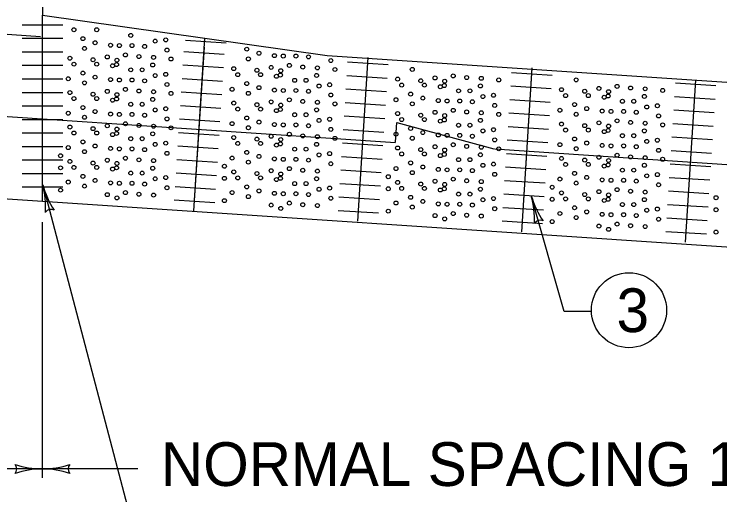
# Model space of a CAD drawing. Extents: x 1007 to 1035.5, y 1000.5 to 1021.5.
# Drawn here: x 1025.734 to 1028.958, y 1008.378 to 1010.576 of the extents above; entities that cross this region are included whole.
import ezdxf

# ---------------------------------------------------------------- set-up
doc = ezdxf.new("R2010")
doc.units = 0
doc.layers.add('Level 1', color=7, linetype='Continuous')
doc.layers.add('Level 2', color=7, linetype='Continuous')

msp = doc.modelspace()

# ---------------------------------------------------------------- linework, layer by layer
at = {"layer": 'Level 1'}
for p, q in [((1025.8635, 1010.921), (1025.8635, 1010.571)), ((1025.8635, 1010.571), (1027.1634, 1010.386)), ((1025.8636, 1009.721), (1025.8635, 1010.571)), ((1024.7977, 1010.5438), (1025.855, 1010.4733)), ((1025.7708, 1010.5272), (1025.9562, 1010.5272)), ((1025.7708, 1010.4653), (1025.9562, 1010.4654)), ((1026.5178, 1010.4567), (1026.7029, 1010.4448)), ((1026.5556, 1009.6768), (1026.6061, 1010.4653)), ((1026.5556, 1009.6768), (1026.6035, 1010.4253)), ((1026.5556, 1009.6768), (1026.6034, 1010.4246)), ((1025.7708, 1010.4036), (1025.9562, 1010.4035)), ((1026.5092, 1010.4049), (1026.6943, 1010.3931)), ((1027.1634, 1010.386), (1031.8105, 1010.0763)), ((1027.304, 1009.6289), (1027.3519, 1010.3774)), ((1027.304, 1009.6289), (1027.3519, 1010.3773)), ((1027.304, 1009.6289), (1027.3518, 1010.3767)), ((1027.2576, 1010.357), (1027.4428, 1010.3452)), ((1025.7708, 1010.3418), (1025.9562, 1010.3418)), ((1026.5053, 1010.3432), (1026.6903, 1010.3314)), ((1028.0525, 1009.581), (1028.1004, 1010.3295)), ((1028.0525, 1009.581), (1028.1004, 1010.3294)), ((1028.0525, 1009.581), (1028.1003, 1010.3288)), ((1025.7708, 1010.2799), (1025.9562, 1010.28)), ((1026.5014, 1010.2816), (1026.6863, 1010.2697)), ((1027.2538, 1010.2953), (1027.4388, 1010.2835)), ((1028.0061, 1010.3091), (1028.1913, 1010.2973)), ((1028.0023, 1010.2473), (1028.1873, 1010.2356)), ((1028.7545, 1010.2612), (1028.9397, 1010.2493)), ((1028.8009, 1009.5331), (1028.8483, 1010.2737)), ((1028.8009, 1009.5331), (1028.8483, 1010.2737)), ((1025.7708, 1010.2182), (1025.9562, 1010.2182)), ((1026.4974, 1010.2199), (1026.6823, 1010.208)), ((1027.2498, 1010.2337), (1027.4348, 1010.2218)), ((1027.9983, 1010.1858), (1028.1833, 1010.1738)), ((1028.7507, 1010.1994), (1028.9357, 1010.1877)), ((1024.7871, 1010.1686), (1027.4755, 1009.9893)), ((1025.7708, 1010.1564), (1025.9562, 1010.1563)), ((1026.4935, 1010.1582), (1026.6784, 1010.1463)), ((1027.2458, 1010.172), (1027.4307, 1010.1601)), ((1027.9943, 1010.1241), (1028.1792, 1010.1122)), ((1028.7468, 1010.1378), (1028.9317, 1010.1259)), ((1025.7708, 1010.0945), (1025.9563, 1010.0946)), ((1026.4894, 1010.0965), (1026.6746, 1010.0847)), ((1027.2419, 1010.1103), (1027.4268, 1010.0984)), ((1020.4891, 1010.0793), (1031.7607, 1009.3278)), ((1027.4756, 1009.9901), (1027.4816, 1010.0799)), ((1027.4816, 1010.0799), (1027.9246, 1009.9602)), ((1027.9904, 1010.0623), (1028.1753, 1010.0505)), ((1028.7428, 1010.0762), (1028.9276, 1010.0643)), ((1025.7708, 1010.0328), (1025.9563, 1010.0328)), ((1026.4855, 1010.0349), (1026.6705, 1010.023)), ((1027.2378, 1010.0486), (1027.423, 1010.0368)), ((1027.9863, 1010.0007), (1028.1715, 1009.9888)), ((1028.7388, 1010.0144), (1028.9238, 1010.0026)), ((1025.7708, 1009.9709), (1025.9563, 1009.971)), ((1026.4815, 1009.9731), (1026.6666, 1009.9613)), ((1027.2339, 1009.987), (1027.4189, 1009.9751)), ((1027.9281, 1009.9593), (1031.2089, 1009.7404)), ((1027.2299, 1009.9252), (1027.415, 1009.9134)), ((1027.9824, 1009.9391), (1028.1674, 1009.9272)), ((1028.7348, 1009.9528), (1028.9199, 1009.9409)), ((1025.7708, 1009.9093), (1025.9562, 1009.9092)), ((1026.4777, 1009.9115), (1026.6627, 1009.8997)), ((1027.2261, 1009.8636), (1027.4111, 1009.8518)), ((1027.9784, 1009.8773), (1028.1635, 1009.8655)), ((1028.7308, 1009.8912), (1028.9158, 1009.8793)), ((1025.7708, 1009.8474), (1025.9562, 1009.8473)), ((1026.4738, 1009.8498), (1026.6588, 1009.838)), ((1028.7268, 1009.8293), (1028.9119, 1009.8176)), ((1025.8652, 1009.7958), (1026.6359, 1006.8703)), ((1027.2222, 1009.8019), (1027.4072, 1009.7901)), ((1027.9746, 1009.8157), (1028.1596, 1009.8038)), ((1025.7708, 1009.7857), (1025.9561, 1009.7856)), ((1026.4697, 1009.7881), (1026.6548, 1009.7763)), ((1028.723, 1009.7678), (1028.908, 1009.7559)), ((1027.2181, 1009.7402), (1027.4032, 1009.7284)), ((1027.9707, 1009.754), (1028.1557, 1009.7422)), ((1028.246, 1009.217), (1028.0964, 1009.745)), ((1026.4659, 1009.7263), (1026.6508, 1009.7147)), ((1028.7191, 1009.7061), (1028.9041, 1009.6943)), ((1027.2143, 1009.6784), (1027.3992, 1009.6668)), ((1027.9666, 1009.6923), (1028.1517, 1009.6805)), ((1028.715, 1009.6443), (1028.9001, 1009.6326)), ((1025.8635, 1008.4558), (1025.8635, 1009.6251)), ((1027.9628, 1009.6305), (1028.1477, 1009.6188)), ((1028.7113, 1009.5826), (1028.8961, 1009.5709)), ((1028.371, 1009.217), (1028.246, 1009.217)), ((1025.8635, 1008.4967), (1025.553, 1008.4967)), ((1026.2991, 1008.4967), (1025.8635, 1008.4967))]:
    msp.add_line(p, q, dxfattribs=at)
for centre, radius in [((1026.0075, 1010.5043), 0.00903), ((1026.1115, 1010.5043), 0.00903), ((1026.0484, 1010.4635), 0.00903), ((1026.2671, 1010.4783), 0.00903), ((1026.1041, 1010.4449), 0.00903), ((1026.1747, 1010.4337), 0.00903), ((1026.2151, 1010.4319), 0.00903), ((1026.2727, 1010.4319), 0.00903), ((1026.3785, 1010.4523), 0.00903), ((1026.4268, 1010.4579), 0.00903), ((1026.0558, 1010.4189), 0.00903), ((1026.3303, 1010.4281), 0.00903), ((1026.4323, 1010.4114), 0.00903), ((1026.7969, 1010.4155), 0.00903), ((1025.9889, 1010.3743), 0.00903), ((1026.0948, 1010.3669), 0.00903), ((1026.1598, 1010.3799), 0.00903), ((1026.2429, 1010.3891), 0.00903), ((1026.3043, 1010.3817), 0.00903), ((1026.3711, 1010.378), 0.00903), ((1026.4509, 1010.3705), 0.00903), ((1026.8043, 1010.371), 0.00903), ((1026.8526, 1010.397), 0.00903), ((1026.9232, 1010.3858), 0.00903), ((1026.9636, 1010.384), 0.00903), ((1027.0212, 1010.384), 0.00903), ((1027.0788, 1010.3802), 0.00903), ((1026.0075, 1010.347), 0.00903), ((1026.1115, 1010.347), 0.00903), ((1026.184, 1010.3395), 0.00903), ((1026.2021, 1010.3451), 0.00903), ((1026.2039, 1010.365), 0.00903), ((1026.3673, 1010.3432), 0.00903), ((1026.9914, 1010.3412), 0.00903), ((1027.1808, 1010.3635), 0.00903), ((1026.0484, 1010.3061), 0.00903), ((1026.2671, 1010.321), 0.00903), ((1026.3191, 1010.321), 0.00903), ((1026.7374, 1010.3264), 0.00903), ((1026.8433, 1010.319), 0.00903), ((1026.9083, 1010.332), 0.00903), ((1026.9524, 1010.317), 0.00903), ((1027.0528, 1010.3338), 0.00903), ((1027.1196, 1010.33), 0.00903), ((1027.1994, 1010.3226), 0.00903), ((1027.5528, 1010.323), 0.00903), ((1025.9815, 1010.2801), 0.00903), ((1026.1041, 1010.2875), 0.00903), ((1026.1747, 1010.2764), 0.00903), ((1026.2151, 1010.2745), 0.00903), ((1026.2727, 1010.2745), 0.00903), ((1026.3303, 1010.2708), 0.00903), ((1026.3785, 1010.295), 0.00903), ((1026.4268, 1010.3005), 0.00903), ((1026.756, 1010.299), 0.00903), ((1026.86, 1010.299), 0.00903), ((1026.9325, 1010.2916), 0.00903), ((1026.9506, 1010.2972), 0.00903), ((1027.0156, 1010.273), 0.00903), ((1027.0676, 1010.273), 0.00903), ((1027.1158, 1010.2953), 0.00903), ((1027.4858, 1010.2785), 0.00903), ((1027.5918, 1010.271), 0.00903), ((1027.6568, 1010.284), 0.00903), ((1027.7398, 1010.2933), 0.00903), ((1027.8012, 1010.2859), 0.00903), ((1027.868, 1010.2821), 0.00903), ((1027.9478, 1010.2747), 0.00903), ((1028.3013, 1010.2751), 0.00903), ((1026.0558, 1010.2615), 0.00903), ((1026.4323, 1010.254), 0.00903), ((1026.7969, 1010.2582), 0.00903), ((1026.8526, 1010.2396), 0.00903), ((1027.127, 1010.247), 0.00903), ((1027.1753, 1010.2526), 0.00903), ((1027.5044, 1010.2511), 0.00903), ((1027.6084, 1010.2511), 0.00903), ((1027.6809, 1010.2437), 0.00903), ((1027.699, 1010.2493), 0.00903), ((1027.7008, 1010.2691), 0.00903), ((1027.8643, 1010.2474), 0.00903), ((1028.4883, 1010.2454), 0.00903), ((1028.5497, 1010.238), 0.00903), ((1025.9889, 1010.217), 0.00903), ((1026.0948, 1010.2095), 0.00903), ((1026.1598, 1010.2225), 0.00903), ((1026.2039, 1010.2076), 0.00903), ((1026.2429, 1010.2318), 0.00903), ((1026.3043, 1010.2244), 0.00903), ((1026.3711, 1010.2206), 0.00903), ((1026.4509, 1010.2132), 0.00903), ((1026.73, 1010.2322), 0.00903), ((1026.8043, 1010.2136), 0.00903), ((1026.9232, 1010.2285), 0.00903), ((1026.9636, 1010.2266), 0.00903), ((1027.0212, 1010.2266), 0.00903), ((1027.0788, 1010.2229), 0.00903), ((1027.1808, 1010.2061), 0.00903), ((1027.5453, 1010.2103), 0.00903), ((1027.764, 1010.2251), 0.00903), ((1027.816, 1010.2251), 0.00903), ((1028.2343, 1010.2305), 0.00903), ((1028.3403, 1010.2231), 0.00903), ((1028.4053, 1010.2361), 0.00903), ((1028.4493, 1010.2212), 0.00903), ((1028.6165, 1010.2342), 0.00903), ((1028.6963, 1010.2268), 0.00903), ((1026.0075, 1010.1896), 0.00903), ((1026.1115, 1010.1896), 0.00903), ((1026.184, 1010.1822), 0.00903), ((1026.2021, 1010.1878), 0.00903), ((1026.3673, 1010.1859), 0.00903), ((1026.9083, 1010.1746), 0.00903), ((1026.9914, 1010.1839), 0.00903), ((1027.0528, 1010.1765), 0.00903), ((1027.4784, 1010.1843), 0.00903), ((1027.601, 1010.1917), 0.00903), ((1027.6716, 1010.1805), 0.00903), ((1027.712, 1010.1787), 0.00903), ((1027.7696, 1010.1787), 0.00903), ((1027.8272, 1010.175), 0.00903), ((1027.8754, 1010.1991), 0.00903), ((1027.9238, 1010.2047), 0.00903), ((1028.2529, 1010.2032), 0.00903), ((1028.3569, 1010.2032), 0.00903), ((1028.4294, 1010.1958), 0.00903), ((1028.4475, 1010.2014), 0.00903), ((1028.5125, 1010.1772), 0.00903), ((1028.5645, 1010.1772), 0.00903), ((1028.6128, 1010.1995), 0.00903), ((1026.0484, 1010.1488), 0.00903), ((1026.2671, 1010.1636), 0.00903), ((1026.3191, 1010.1636), 0.00903), ((1026.4268, 1010.1432), 0.00903), ((1026.7374, 1010.169), 0.00903), ((1026.756, 1010.1417), 0.00903), ((1026.8433, 1010.1616), 0.00903), ((1026.86, 1010.1417), 0.00903), ((1026.9524, 1010.1597), 0.00903), ((1027.1196, 1010.1727), 0.00903), ((1027.1994, 1010.1653), 0.00903), ((1027.5528, 1010.1657), 0.00903), ((1027.9293, 1010.1582), 0.00903), ((1028.2938, 1010.1624), 0.00903), ((1028.3495, 1010.1438), 0.00903), ((1028.6239, 1010.1512), 0.00903), ((1028.6723, 1010.1568), 0.00903), ((1025.9815, 1010.1228), 0.00903), ((1026.1041, 1010.1302), 0.00903), ((1026.1747, 1010.119), 0.00903), ((1026.2151, 1010.1172), 0.00903), ((1026.2727, 1010.1172), 0.00903), ((1026.3303, 1010.1135), 0.00903), ((1026.3785, 1010.1376), 0.00903), ((1026.9325, 1010.1343), 0.00903), ((1026.9506, 1010.1399), 0.00903), ((1027.0156, 1010.1157), 0.00903), ((1027.0676, 1010.1157), 0.00903), ((1027.1158, 1010.138), 0.00903), ((1027.4858, 1010.1211), 0.00903), ((1027.5918, 1010.1137), 0.00903), ((1027.6568, 1010.1267), 0.00903), ((1027.7008, 1010.1118), 0.00903), ((1027.7398, 1010.136), 0.00903), ((1027.8012, 1010.1285), 0.00903), ((1027.868, 1010.1248), 0.00903), ((1027.9478, 1010.1174), 0.00903), ((1028.2269, 1010.1364), 0.00903), ((1028.3013, 1010.1178), 0.00903), ((1028.4201, 1010.1326), 0.00903), ((1028.4605, 1010.1308), 0.00903), ((1028.5181, 1010.1308), 0.00903), ((1028.5757, 1010.127), 0.00903), ((1028.6778, 1010.1103), 0.00903), ((1026.0558, 1010.1042), 0.00903), ((1026.4323, 1010.0967), 0.00903), ((1026.7969, 1010.1009), 0.00903), ((1026.8526, 1010.0823), 0.00903), ((1027.127, 1010.0897), 0.00903), ((1027.1753, 1010.0953), 0.00903), ((1027.5044, 1010.0938), 0.00903), ((1027.6084, 1010.0938), 0.00903), ((1027.6809, 1010.0864), 0.00903), ((1027.699, 1010.092), 0.00903), ((1027.8643, 1010.09), 0.00903), ((1028.4053, 1010.0788), 0.00903), ((1028.4883, 1010.088), 0.00903), ((1028.5497, 1010.0806), 0.00903), ((1028.6165, 1010.0769), 0.00903), ((1025.9889, 1010.0596), 0.00903), ((1026.0948, 1010.0522), 0.00903), ((1026.1598, 1010.0652), 0.00903), ((1026.2039, 1010.0503), 0.00903), ((1026.2429, 1010.0745), 0.00903), ((1026.3043, 1010.067), 0.00903), ((1026.3711, 1010.0633), 0.00903), ((1026.4509, 1010.0559), 0.00903), ((1026.73, 1010.0749), 0.00903), ((1026.8043, 1010.0563), 0.00903), ((1026.9232, 1010.0711), 0.00903), ((1026.9636, 1010.0693), 0.00903), ((1027.0212, 1010.0693), 0.00903), ((1027.0788, 1010.0655), 0.00903), ((1027.1808, 1010.0488), 0.00903), ((1027.5453, 1010.053), 0.00903), ((1027.764, 1010.0678), 0.00903), ((1027.816, 1010.0678), 0.00903), ((1027.9238, 1010.0474), 0.00903), ((1028.2343, 1010.0732), 0.00903), ((1028.2529, 1010.0459), 0.00903), ((1028.3403, 1010.0658), 0.00903), ((1028.3569, 1010.0459), 0.00903), ((1028.4493, 1010.0639), 0.00903), ((1028.6963, 1010.0695), 0.00903), ((1026.0075, 1010.0323), 0.00903), ((1026.1115, 1010.0323), 0.00903), ((1026.184, 1010.0249), 0.00903), ((1026.2021, 1010.0305), 0.00903), ((1026.3673, 1010.0285), 0.00903), ((1026.9083, 1010.0173), 0.00903), ((1026.9914, 1010.0265), 0.00903), ((1027.0528, 1010.0191), 0.00903), ((1027.1196, 1010.0154), 0.00903), ((1027.4784, 1010.027), 0.00903), ((1027.601, 1010.0344), 0.00903), ((1027.6716, 1010.0232), 0.00903), ((1027.712, 1010.0214), 0.00903), ((1027.7696, 1010.0214), 0.00903), ((1027.8272, 1010.0176), 0.00903), ((1027.8754, 1010.0418), 0.00903), ((1028.4294, 1010.0385), 0.00903), ((1028.4475, 1010.044), 0.00903), ((1028.5125, 1010.0199), 0.00903), ((1028.5645, 1010.0199), 0.00903), ((1028.6128, 1010.0421), 0.00903), ((1026.0484, 1009.9915), 0.00903), ((1026.2671, 1010.0063), 0.00903), ((1026.3191, 1010.0063), 0.00903), ((1026.3785, 1009.9803), 0.00903), ((1026.4268, 1009.9859), 0.00903), ((1026.7374, 1010.0117), 0.00903), ((1026.756, 1009.9844), 0.00903), ((1026.8433, 1010.0043), 0.00903), ((1026.86, 1009.9844), 0.00903), ((1026.9506, 1009.9825), 0.00903), ((1026.9524, 1010.0024), 0.00903), ((1027.1158, 1009.9806), 0.00903), ((1027.1994, 1010.008), 0.00903), ((1027.5528, 1010.0084), 0.00903), ((1027.9293, 1010.0009), 0.00903), ((1028.2938, 1010.005), 0.00903), ((1028.3495, 1009.9865), 0.00903), ((1028.6239, 1009.9939), 0.00903), ((1028.6723, 1009.9995), 0.00903), ((1025.9815, 1009.9655), 0.00903), ((1026.1041, 1009.9729), 0.00903), ((1026.1747, 1009.9617), 0.00903), ((1026.2151, 1009.9599), 0.00903), ((1026.2727, 1009.9599), 0.00903), ((1026.3303, 1009.9561), 0.00903), ((1026.9325, 1009.977), 0.00903), ((1027.0156, 1009.9584), 0.00903), ((1027.0676, 1009.9584), 0.00903), ((1027.4858, 1009.9638), 0.00903), ((1027.5918, 1009.9564), 0.00903), ((1027.6568, 1009.9694), 0.00903), ((1027.7008, 1009.9545), 0.00903), ((1027.7398, 1009.9786), 0.00903), ((1027.8012, 1009.9712), 0.00903), ((1027.868, 1009.9675), 0.00903), ((1027.9478, 1009.96), 0.00903), ((1028.2269, 1009.979), 0.00903), ((1028.3013, 1009.9605), 0.00903), ((1028.4201, 1009.9753), 0.00903), ((1028.4605, 1009.9735), 0.00903), ((1028.5181, 1009.9735), 0.00903), ((1028.5757, 1009.9697), 0.00903), ((1028.6778, 1009.953), 0.00903), ((1025.9463, 1009.9283), 0.00903), ((1026.0558, 1009.9469), 0.00903), ((1026.2429, 1009.9171), 0.00903), ((1026.4323, 1009.9394), 0.00903), ((1026.73, 1009.9175), 0.00903), ((1026.7969, 1009.9435), 0.00903), ((1026.8526, 1009.925), 0.00903), ((1027.127, 1009.9324), 0.00903), ((1027.1753, 1009.938), 0.00903), ((1027.5044, 1009.9365), 0.00903), ((1027.6084, 1009.9365), 0.00903), ((1027.6809, 1009.929), 0.00903), ((1027.699, 1009.9346), 0.00903), ((1027.8643, 1009.9327), 0.00903), ((1028.2343, 1009.9159), 0.00903), ((1028.4053, 1009.9215), 0.00903), ((1028.4883, 1009.9307), 0.00903), ((1028.5497, 1009.9233), 0.00903), ((1028.6165, 1009.9195), 0.00903), ((1025.9889, 1009.9023), 0.00903), ((1026.0948, 1009.8949), 0.00903), ((1026.1598, 1009.9079), 0.00903), ((1026.2039, 1009.893), 0.00903), ((1026.3043, 1009.9097), 0.00903), ((1026.3711, 1009.906), 0.00903), ((1026.8043, 1009.899), 0.00903), ((1026.9232, 1009.9138), 0.00903), ((1026.9636, 1009.912), 0.00903), ((1027.0212, 1009.912), 0.00903), ((1027.0788, 1009.9082), 0.00903), ((1027.1808, 1009.8915), 0.00903), ((1027.5453, 1009.8956), 0.00903), ((1027.764, 1009.9105), 0.00903), ((1027.816, 1009.9105), 0.00903), ((1027.8754, 1009.8845), 0.00903), ((1027.9238, 1009.89), 0.00903), ((1028.2529, 1009.8885), 0.00903), ((1028.3403, 1009.9085), 0.00903), ((1028.3569, 1009.8885), 0.00903), ((1028.4475, 1009.8867), 0.00903), ((1028.4493, 1009.9065), 0.00903), ((1028.6128, 1009.8848), 0.00903), ((1028.6963, 1009.9121), 0.00903), ((1025.9463, 1009.8731), 0.00903), ((1026.0075, 1009.875), 0.00903), ((1026.1115, 1009.875), 0.00903), ((1026.184, 1009.8675), 0.00903), ((1026.2021, 1009.8731), 0.00903), ((1026.3673, 1009.8712), 0.00903), ((1026.6948, 1009.8804), 0.00903), ((1026.7374, 1009.8544), 0.00903), ((1026.9083, 1009.86), 0.00903), ((1026.9914, 1009.8692), 0.00903), ((1027.0528, 1009.8618), 0.00903), ((1027.1196, 1009.858), 0.00903), ((1027.4784, 1009.8696), 0.00903), ((1027.5528, 1009.851), 0.00903), ((1027.601, 1009.877), 0.00903), ((1027.6716, 1009.8659), 0.00903), ((1027.712, 1009.864), 0.00903), ((1027.7696, 1009.864), 0.00903), ((1027.8272, 1009.8603), 0.00903), ((1028.4294, 1009.8811), 0.00903), ((1028.5125, 1009.8625), 0.00903), ((1028.5645, 1009.8625), 0.00903), ((1026.0484, 1009.8341), 0.00903), ((1026.2671, 1009.849), 0.00903), ((1026.3191, 1009.849), 0.00903), ((1026.3785, 1009.823), 0.00903), ((1026.4268, 1009.8285), 0.00903), ((1026.6948, 1009.8252), 0.00903), ((1026.756, 1009.827), 0.00903), ((1026.8433, 1009.847), 0.00903), ((1026.86, 1009.827), 0.00903), ((1026.9325, 1009.8196), 0.00903), ((1026.9506, 1009.8252), 0.00903), ((1026.9524, 1009.845), 0.00903), ((1027.1158, 1009.8233), 0.00903), ((1027.4432, 1009.8325), 0.00903), ((1027.7398, 1009.8213), 0.00903), ((1027.9293, 1009.8435), 0.00903), ((1028.2269, 1009.8217), 0.00903), ((1028.2938, 1009.8477), 0.00903), ((1028.3495, 1009.8291), 0.00903), ((1028.6239, 1009.8365), 0.00903), ((1028.6723, 1009.8421), 0.00903), ((1025.9815, 1009.8081), 0.00903), ((1026.0558, 1009.7895), 0.00903), ((1026.1041, 1009.8155), 0.00903), ((1026.1747, 1009.8044), 0.00903), ((1026.2151, 1009.8025), 0.00903), ((1026.2727, 1009.8025), 0.00903), ((1026.3303, 1009.7988), 0.00903), ((1026.7969, 1009.7862), 0.00903), ((1027.0156, 1009.801), 0.00903), ((1027.0676, 1009.801), 0.00903), ((1027.4858, 1009.8065), 0.00903), ((1027.5918, 1009.799), 0.00903), ((1027.6568, 1009.812), 0.00903), ((1027.7008, 1009.7971), 0.00903), ((1027.8012, 1009.8139), 0.00903), ((1027.868, 1009.8101), 0.00903), ((1028.3013, 1009.8031), 0.00903), ((1028.4201, 1009.818), 0.00903), ((1028.4605, 1009.8161), 0.00903), ((1028.5181, 1009.8161), 0.00903), ((1028.5757, 1009.8124), 0.00903), ((1028.6778, 1009.7956), 0.00903), ((1025.9463, 1009.771), 0.00903), ((1026.2429, 1009.7598), 0.00903), ((1026.4323, 1009.782), 0.00903), ((1026.73, 1009.7602), 0.00903), ((1026.8526, 1009.7676), 0.00903), ((1026.9232, 1009.7565), 0.00903), ((1026.9636, 1009.7546), 0.00903), ((1027.0212, 1009.7546), 0.00903), ((1027.127, 1009.775), 0.00903), ((1027.1753, 1009.7806), 0.00903), ((1027.4432, 1009.7773), 0.00903), ((1027.5044, 1009.7791), 0.00903), ((1027.6084, 1009.7791), 0.00903), ((1027.6809, 1009.7717), 0.00903), ((1027.699, 1009.7773), 0.00903), ((1027.8643, 1009.7754), 0.00903), ((1028.1917, 1009.7845), 0.00903), ((1028.2343, 1009.7585), 0.00903), ((1028.4053, 1009.7641), 0.00903), ((1028.4883, 1009.7734), 0.00903), ((1028.5497, 1009.766), 0.00903), ((1028.6165, 1009.7622), 0.00903), ((1026.1598, 1009.7505), 0.00903), ((1026.2039, 1009.7356), 0.00903), ((1026.3043, 1009.7524), 0.00903), ((1026.3711, 1009.7486), 0.00903), ((1026.6948, 1009.723), 0.00903), ((1026.8043, 1009.7416), 0.00903), ((1027.0788, 1009.7509), 0.00903), ((1027.1808, 1009.7341), 0.00903), ((1027.5453, 1009.7383), 0.00903), ((1027.764, 1009.7531), 0.00903), ((1027.816, 1009.7531), 0.00903), ((1027.8754, 1009.7271), 0.00903), ((1027.9238, 1009.7327), 0.00903), ((1028.1917, 1009.7294), 0.00903), ((1028.2529, 1009.7312), 0.00903), ((1028.3403, 1009.7511), 0.00903), ((1028.3569, 1009.7312), 0.00903), ((1028.4294, 1009.7238), 0.00903), ((1028.4475, 1009.7294), 0.00903), ((1028.4493, 1009.7492), 0.00903), ((1028.6128, 1009.7275), 0.00903), ((1028.9401, 1009.7366), 0.00903), ((1026.9083, 1009.7026), 0.00903), ((1026.9914, 1009.7119), 0.00903), ((1027.0528, 1009.7045), 0.00903), ((1027.1196, 1009.7007), 0.00903), ((1027.4784, 1009.7123), 0.00903), ((1027.5528, 1009.6937), 0.00903), ((1027.601, 1009.7197), 0.00903), ((1027.6716, 1009.7085), 0.00903), ((1027.712, 1009.7067), 0.00903), ((1027.7696, 1009.7067), 0.00903), ((1027.8272, 1009.703), 0.00903), ((1028.2938, 1009.6904), 0.00903), ((1028.5125, 1009.7052), 0.00903), ((1028.5645, 1009.7052), 0.00903), ((1026.9524, 1009.6877), 0.00903), ((1027.4432, 1009.6751), 0.00903), ((1027.7398, 1009.664), 0.00903), ((1027.9293, 1009.6862), 0.00903), ((1028.2269, 1009.6644), 0.00903), ((1028.3495, 1009.6718), 0.00903), ((1028.4201, 1009.6606), 0.00903), ((1028.4605, 1009.6588), 0.00903), ((1028.5181, 1009.6588), 0.00903), ((1028.6239, 1009.6792), 0.00903), ((1028.6723, 1009.6848), 0.00903), ((1028.9401, 1009.6815), 0.00903), ((1027.6568, 1009.6547), 0.00903), ((1027.7008, 1009.6398), 0.00903), ((1027.8012, 1009.6565), 0.00903), ((1027.868, 1009.6528), 0.00903), ((1028.1917, 1009.6272), 0.00903), ((1028.3013, 1009.6458), 0.00903), ((1028.5757, 1009.655), 0.00903), ((1028.6778, 1009.6383), 0.00903), ((1028.4053, 1009.6068), 0.00903), ((1028.4883, 1009.616), 0.00903), ((1028.5497, 1009.6086), 0.00903), ((1028.6165, 1009.6049), 0.00903), ((1028.4493, 1009.5919), 0.00903), ((1028.9401, 1009.5793), 0.00903), ((1028.5425, 1009.2223), 0.1716)]:
    msp.add_circle(centre, radius, dxfattribs=at)
for centre, radius, start, end in [((1025.715, 1008.4967), 0.0312, 318.7746, 40.8913), ((1025.8635, 1008.8873), 0.3906, 251.3472, 269.9939), ((1025.8635, 1008.8873), 0.3906, 270, 288.6688), ((1026.012, 1008.4966), 0.0312, 138.7746, 220.8913), ((1025.8635, 1008.106), 0.3906, 90, 108.6688), ((1025.8635, 1008.8873), 0.3906, 269.9878, 270), ((1025.8635, 1008.106), 0.3906, 89.9878, 90), ((1025.8635, 1008.106), 0.3906, 71.3472, 89.9939)]:
    msp.add_arc(centre, radius, start, end, dxfattribs=at)
at = {"layer": 'Level 2'}
for centre, radius, start, end in [((1026.2432, 1009.8954), 0.3909, 194.7475, 194.7597), ((1026.2432, 1009.8954), 0.3909, 194.7597, 213.4285), ((1025.4871, 1009.6962), 0.3909, 356.1069, 14.7536), ((1028.4726, 1009.8516), 0.3909, 195.8053, 195.8175), ((1028.4726, 1009.8516), 0.3909, 195.8175, 214.4863), ((1027.7203, 1009.6384), 0.3909, 357.1647, 15.8114), ((1025.903, 1009.6521), 0.0313, 63.5343, 145.651), ((1028.1369, 1009.602), 0.0313, 64.5921, 146.7088)]:
    msp.add_arc(centre, radius, start, end, dxfattribs=at)

# ---------------------------------------------------------------- texts
at = {"layer": 'Level 1'}
for s, p in [('3', (1028.4857, 1009.1223)), ("NORMAL SPACING 15'-0'' ON CENTER", (1026.4047, 1008.4189))]:
    msp.add_text(s, height=0.2, dxfattribs=at).set_placement(p)

doc.saveas('drawing.dxf')
